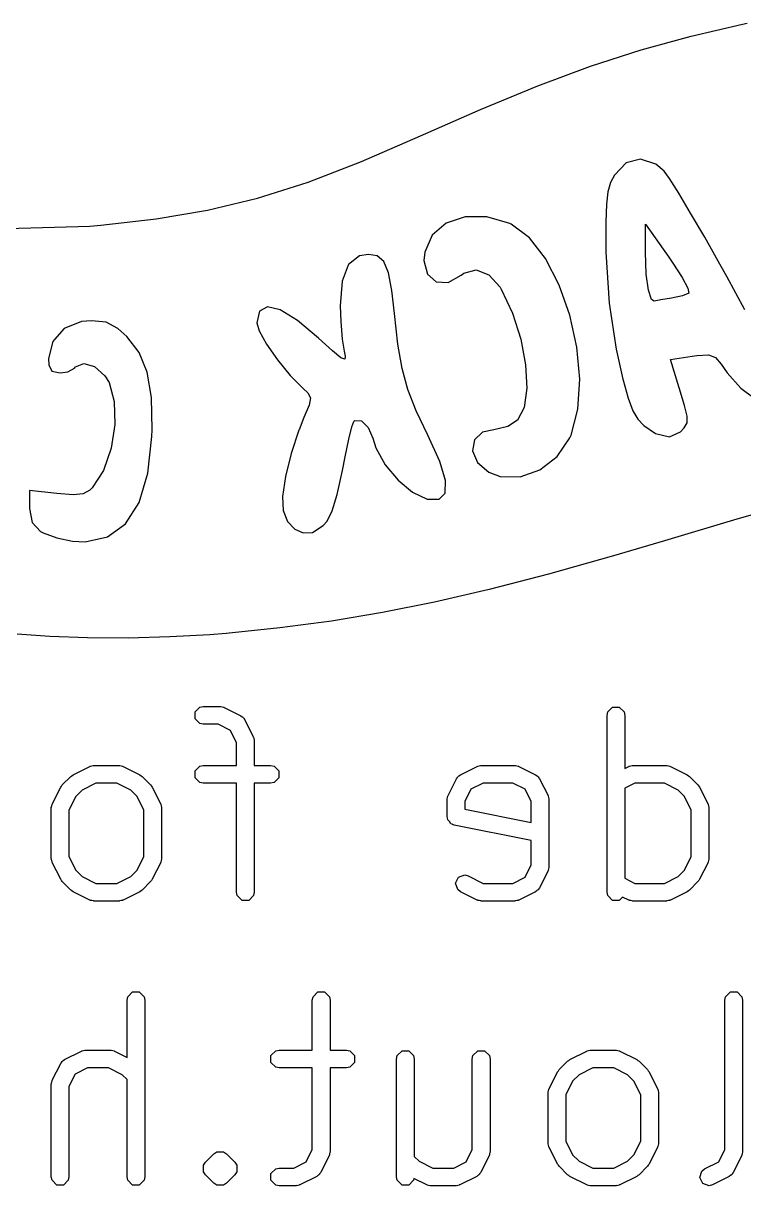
# Model space of a CAD drawing. Header units: inches. Extents: x 5.12 to 6.16, y -3.97 to -1.88.
# Drawn here: x 5.7255 to 5.8859, y -3.9733 to -3.7145 of the extents above; entities that cross this region are included whole.
import ezdxf

# ---------------------------------------------------------------- set-up
doc = ezdxf.new("R2010")
doc.units = ezdxf.units.IN
doc.header["$MEASUREMENT"] = 0
doc.layers.add('B.Silkscreen', color=31, linetype='CONTINUOUS', true_color=0xe8b2a7)

msp = doc.modelspace()

# ---------------------------------------------------------------- linework, layer by layer
at = {"layer": 'B.Silkscreen', "linetype": 'CONTINUOUS'}
for p, q in [((5.87421, -3.71736), (5.88566, -3.71472)), ((5.88566, -3.71472), (5.88666, -3.71452)), ((5.86307, -3.72042), (5.87421, -3.71736)), ((5.85182, -3.72407), (5.86307, -3.72042)), ((5.84004, -3.72844), (5.85182, -3.72407)), ((5.82731, -3.73369), (5.84004, -3.72844)), ((5.81393, -3.73962), (5.82731, -3.73369)), ((5.80083, -3.74532), (5.81393, -3.73962)), ((5.86297, -3.74478), (5.85977, -3.7456)), ((5.86632, -3.74589), (5.86297, -3.74478)), ((5.78891, -3.74988), (5.80083, -3.74532)), ((5.85977, -3.7456), (5.85714, -3.74831)), ((5.8682, -3.74746), (5.86632, -3.74589)), ((5.86941, -3.74912), (5.8682, -3.74746)), ((5.77764, -3.75343), (5.78891, -3.74988)), ((5.85627, -3.75), (5.85567, -3.75205)), ((5.85714, -3.74831), (5.85627, -3.75)), ((5.87144, -3.75233), (5.86941, -3.74912)), ((5.85567, -3.75205), (5.85533, -3.75482)), ((5.8741, -3.75679), (5.87144, -3.75233)), ((5.76654, -3.75612), (5.77764, -3.75343)), ((5.85533, -3.75482), (5.85519, -3.75878)), ((5.75509, -3.75809), (5.76654, -3.75612)), ((5.82389, -3.75763), (5.8197, -3.75903)), ((5.82873, -3.75761), (5.82389, -3.75763)), ((5.83383, -3.75913), (5.82873, -3.75761)), ((5.87723, -3.76218), (5.8741, -3.75679)), ((5.72196, -3.76019), (5.74035, -3.75967)), ((5.74035, -3.75967), (5.74278, -3.75947)), ((5.74278, -3.75947), (5.75509, -3.75809)), ((5.8197, -3.75903), (5.81657, -3.7617)), ((5.83412, -3.75926), (5.83383, -3.75913)), ((5.83819, -3.76226), (5.83412, -3.75926)), ((5.85519, -3.75878), (5.85521, -3.76439)), ((5.86405, -3.76552), (5.86403, -3.75926)), ((5.86403, -3.75926), (5.86923, -3.76657)), ((5.81657, -3.7617), (5.8149, -3.76551)), ((5.84181, -3.76691), (5.83819, -3.76226)), ((5.88062, -3.76819), (5.87723, -3.76218)), ((5.8149, -3.76551), (5.81473, -3.76734)), ((5.85521, -3.76439), (5.85523, -3.76545)), ((5.85523, -3.76545), (5.85593, -3.77687)), ((5.86422, -3.77036), (5.86405, -3.76552)), ((5.80035, -3.7663), (5.79791, -3.76822)), ((5.80236, -3.76598), (5.80035, -3.7663)), ((5.80434, -3.76633), (5.80236, -3.76598)), ((5.80578, -3.76758), (5.80434, -3.76633)), ((5.80682, -3.77005), (5.80578, -3.76758)), ((5.81473, -3.76734), (5.8155, -3.77037)), ((5.84485, -3.77281), (5.84181, -3.76691)), ((5.86923, -3.76657), (5.87016, -3.76792)), ((5.87016, -3.76792), (5.8722, -3.77111)), ((5.79785, -3.76836), (5.79649, -3.77191)), ((5.79791, -3.76822), (5.79785, -3.76836)), ((5.8076, -3.77404), (5.80682, -3.77005)), ((5.8155, -3.77037), (5.81742, -3.77211)), ((5.82008, -3.77227), (5.82303, -3.7706)), ((5.82303, -3.7706), (5.82363, -3.77013)), ((5.82363, -3.77013), (5.82637, -3.76939)), ((5.82637, -3.76939), (5.8292, -3.7705)), ((5.8292, -3.7705), (5.83166, -3.77331)), ((5.8647, -3.77397), (5.86422, -3.77036)), ((5.88214, -3.77093), (5.88062, -3.76819)), ((5.79649, -3.77191), (5.79607, -3.77743)), ((5.81742, -3.77211), (5.82008, -3.77227)), ((5.83166, -3.77331), (5.83192, -3.77375)), ((5.84721, -3.77953), (5.84485, -3.77281)), ((5.8722, -3.77111), (5.87346, -3.77348)), ((5.88617, -3.77833), (5.88214, -3.77093)), ((5.80818, -3.77917), (5.8076, -3.77404)), ((5.83192, -3.77375), (5.83444, -3.7791)), ((5.8654, -3.77602), (5.8647, -3.77397)), ((5.86983, -3.77576), (5.86743, -3.77612)), ((5.87231, -3.77522), (5.86983, -3.77576)), ((5.87371, -3.7746), (5.87231, -3.77522)), ((5.87346, -3.77348), (5.87371, -3.7746)), ((5.7799, -3.77762), (5.77814, -3.77859)), ((5.78274, -3.77833), (5.7799, -3.77762)), ((5.78656, -3.78067), (5.78274, -3.77833)), ((5.79607, -3.77743), (5.79619, -3.78095)), ((5.85593, -3.77687), (5.85751, -3.78707)), ((5.866, -3.77637), (5.8654, -3.77602)), ((5.86743, -3.77612), (5.866, -3.77637)), ((5.73849, -3.78094), (5.73465, -3.78251)), ((5.74067, -3.78074), (5.73849, -3.78094)), ((5.74395, -3.7811), (5.74067, -3.78074)), ((5.74656, -3.78246), (5.74395, -3.7811)), ((5.77814, -3.77859), (5.77753, -3.78124)), ((5.79126, -3.78462), (5.78656, -3.78067)), ((5.79619, -3.78095), (5.79651, -3.78483)), ((5.80893, -3.78596), (5.80818, -3.77917)), ((5.83444, -3.7791), (5.83627, -3.78486)), ((5.84876, -3.78665), (5.84721, -3.77953)), ((5.73465, -3.78251), (5.73243, -3.78496)), ((5.74854, -3.78424), (5.74656, -3.78246)), ((5.77753, -3.78124), (5.77802, -3.78296)), ((5.77802, -3.78296), (5.77966, -3.78595)), ((5.73207, -3.78536), (5.73112, -3.78914)), ((5.73243, -3.78496), (5.73207, -3.78536)), ((5.7513, -3.78781), (5.74854, -3.78424)), ((5.77966, -3.78595), (5.7821, -3.78945)), ((5.79437, -3.78746), (5.79126, -3.78462)), ((5.79651, -3.78483), (5.79693, -3.78751)), ((5.80985, -3.79135), (5.80893, -3.78596)), ((5.83627, -3.78486), (5.83736, -3.79057)), ((5.7531, -3.79221), (5.7513, -3.78781)), ((5.79622, -3.78899), (5.79437, -3.78746)), ((5.79693, -3.78751), (5.79717, -3.78861)), ((5.79717, -3.78861), (5.79707, -3.78932)), ((5.8494, -3.79375), (5.84876, -3.78665)), ((5.85751, -3.78707), (5.85779, -3.78838)), ((5.85779, -3.78838), (5.85902, -3.79375)), ((5.86959, -3.78938), (5.87444, -3.78865)), ((5.87444, -3.78865), (5.87545, -3.78851)), ((5.87545, -3.78851), (5.8781, -3.78834)), ((5.8781, -3.78834), (5.87966, -3.7889)), ((5.73112, -3.78914), (5.73118, -3.79054)), ((5.73118, -3.79054), (5.73186, -3.792)), ((5.73547, -3.79211), (5.73692, -3.79129)), ((5.73692, -3.79129), (5.73714, -3.791)), ((5.73714, -3.791), (5.73898, -3.79024)), ((5.73898, -3.79024), (5.74137, -3.79097)), ((5.74137, -3.79097), (5.7437, -3.79302)), ((5.7821, -3.78945), (5.78495, -3.79293)), ((5.79707, -3.78932), (5.79622, -3.78899)), ((5.81114, -3.79605), (5.80985, -3.79135)), ((5.83736, -3.79057), (5.83764, -3.79579)), ((5.87156, -3.7957), (5.86959, -3.78938)), ((5.87966, -3.7889), (5.88088, -3.7904)), ((5.88088, -3.7904), (5.8822, -3.79231)), ((5.73186, -3.792), (5.7337, -3.79235)), ((5.7337, -3.79235), (5.73547, -3.79211)), ((5.7437, -3.79302), (5.74462, -3.79452)), ((5.75404, -3.79783), (5.7531, -3.79221)), ((5.78495, -3.79293), (5.78784, -3.79585)), ((5.849, -3.80042), (5.8494, -3.79375)), ((5.85902, -3.79375), (5.85908, -3.79401)), ((5.85908, -3.79401), (5.86017, -3.79802)), ((5.8822, -3.79231), (5.88527, -3.79578)), ((5.74462, -3.79452), (5.74577, -3.79874)), ((5.78784, -3.79585), (5.78884, -3.7968)), ((5.813, -3.80078), (5.81114, -3.79605)), ((5.83764, -3.79579), (5.83706, -3.80005)), ((5.87274, -3.7996), (5.87156, -3.7957)), ((5.88527, -3.79578), (5.88817, -3.79788)), ((5.74577, -3.79874), (5.7459, -3.80382)), ((5.75421, -3.805), (5.75404, -3.79783)), ((5.78884, -3.7968), (5.78946, -3.79793)), ((5.78946, -3.79793), (5.78917, -3.79952)), ((5.86017, -3.79802), (5.8612, -3.80078)), ((5.78917, -3.79952), (5.788, -3.8023)), ((5.8156, -3.80625), (5.813, -3.80078)), ((5.83706, -3.80005), (5.83555, -3.8029)), ((5.84746, -3.80622), (5.849, -3.80042)), ((5.8612, -3.80078), (5.86232, -3.80267)), ((5.87332, -3.80203), (5.87274, -3.7996)), ((5.7459, -3.80382), (5.74508, -3.80913)), ((5.788, -3.8023), (5.78691, -3.805)), ((5.798, -3.80713), (5.79868, -3.80434)), ((5.79868, -3.80434), (5.79908, -3.80315)), ((5.79908, -3.80315), (5.7993, -3.80297)), ((5.7993, -3.80297), (5.80078, -3.80304)), ((5.80078, -3.80304), (5.80231, -3.80451)), ((5.83336, -3.8043), (5.83031, -3.80501)), ((5.83555, -3.8029), (5.83336, -3.8043)), ((5.86232, -3.80267), (5.86365, -3.80409)), ((5.86365, -3.80409), (5.86629, -3.80589)), ((5.87269, -3.80459), (5.8733, -3.80351)), ((5.8733, -3.80351), (5.87332, -3.80203)), ((5.75327, -3.81472), (5.75416, -3.80653)), ((5.75416, -3.80653), (5.75421, -3.805)), ((5.78686, -3.80512), (5.78516, -3.81032)), ((5.78691, -3.805), (5.78686, -3.80512)), ((5.80231, -3.80451), (5.80333, -3.80691)), ((5.80333, -3.80691), (5.80399, -3.80901)), ((5.81561, -3.80626), (5.8156, -3.80625)), ((5.81824, -3.81207), (5.81561, -3.80626)), ((5.82777, -3.80555), (5.82597, -3.80729)), ((5.83031, -3.80501), (5.82777, -3.80555)), ((5.84438, -3.81097), (5.84719, -3.80683)), ((5.84719, -3.80683), (5.84746, -3.80622)), ((5.86629, -3.80589), (5.86937, -3.8066)), ((5.86937, -3.8066), (5.87183, -3.80549)), ((5.87183, -3.80549), (5.87269, -3.80459)), ((5.74508, -3.80913), (5.74338, -3.81406)), ((5.79715, -3.81107), (5.798, -3.80713)), ((5.80399, -3.80901), (5.80608, -3.81283)), ((5.82597, -3.80729), (5.82556, -3.80973)), ((5.78516, -3.81032), (5.78391, -3.81544)), ((5.79655, -3.81408), (5.79715, -3.81107)), ((5.81951, -3.81633), (5.81824, -3.81207)), ((5.82556, -3.80973), (5.82661, -3.8123)), ((5.84052, -3.81392), (5.84438, -3.81097)), ((5.74338, -3.81406), (5.74087, -3.81797)), ((5.75131, -3.8212), (5.75327, -3.81472)), ((5.7954, -3.81944), (5.79655, -3.81408)), ((5.80608, -3.81283), (5.80895, -3.81627)), ((5.82661, -3.8123), (5.82918, -3.81448)), ((5.82918, -3.81448), (5.83166, -3.81539)), ((5.83611, -3.81547), (5.84052, -3.81392)), ((5.78391, -3.81544), (5.78326, -3.81987)), ((5.80895, -3.81627), (5.8122, -3.81894)), ((5.81943, -3.81912), (5.81951, -3.81633)), ((5.83166, -3.81539), (5.83611, -3.81547)), ((5.733, -3.81922), (5.7269, -3.81851)), ((5.7269, -3.81851), (5.7269, -3.82228)), ((5.73664, -3.81953), (5.733, -3.81922)), ((5.73888, -3.81932), (5.73664, -3.81953)), ((5.74035, -3.81848), (5.73888, -3.81932)), ((5.74087, -3.81797), (5.74035, -3.81848)), ((5.78326, -3.81987), (5.78335, -3.823)), ((5.79432, -3.82307), (5.7954, -3.81944)), ((5.8122, -3.81894), (5.8154, -3.82047)), ((5.81813, -3.82045), (5.81943, -3.81912)), ((5.7269, -3.82228), (5.7269, -3.82256)), ((5.74831, -3.82593), (5.75131, -3.8212)), ((5.8154, -3.82047), (5.81813, -3.82045)), ((5.89878, -3.82082), (5.88441, -3.82494)), ((5.7269, -3.82256), (5.72749, -3.82565)), ((5.78335, -3.823), (5.78435, -3.82542)), ((5.79317, -3.82535), (5.79432, -3.82307)), ((5.88441, -3.82494), (5.86825, -3.82974)), ((5.72749, -3.82565), (5.72934, -3.82765)), ((5.72934, -3.82765), (5.72996, -3.828)), ((5.7443, -3.82888), (5.74831, -3.82593)), ((5.78435, -3.82542), (5.78599, -3.82717)), ((5.78599, -3.82717), (5.78786, -3.82799)), ((5.78988, -3.82791), (5.79225, -3.82636)), ((5.79225, -3.82636), (5.79317, -3.82535)), ((5.72996, -3.828), (5.73296, -3.82911)), ((5.73296, -3.82911), (5.73646, -3.82985)), ((5.73646, -3.82985), (5.7393, -3.82999)), ((5.7393, -3.82999), (5.7443, -3.82888)), ((5.78786, -3.82799), (5.78988, -3.82791)), ((5.86825, -3.82974), (5.85695, -3.83308)), ((5.85695, -3.83308), (5.84245, -3.83716)), ((5.84245, -3.83716), (5.82927, -3.84058)), ((5.82927, -3.84058), (5.81706, -3.84341)), ((5.80547, -3.84573), (5.79411, -3.84761)), ((5.81706, -3.84341), (5.80547, -3.84573)), ((5.79411, -3.84761), (5.78263, -3.84913)), ((5.73141, -3.85107), (5.72412, -3.85054)), ((5.76706, -3.85066), (5.75814, -3.85115)), ((5.77068, -3.85036), (5.76706, -3.85066)), ((5.78263, -3.84913), (5.77068, -3.85036)), ((5.73983, -3.85136), (5.73141, -3.85107)), ((5.7489, -3.85139), (5.73983, -3.85136)), ((5.75814, -3.85115), (5.7489, -3.85139)), ((5.76378, -3.86785), (5.76484, -3.86678)), ((5.76378, -3.86935), (5.76378, -3.86785)), ((5.76484, -3.86678), (5.7656, -3.86663)), ((5.7656, -3.86663), (5.76934, -3.86663)), ((5.76934, -3.86663), (5.76944, -3.86665)), ((5.76944, -3.86665), (5.76948, -3.86664)), ((5.76948, -3.86664), (5.76979, -3.86672)), ((5.76979, -3.86672), (5.7701, -3.86678)), ((5.7701, -3.86678), (5.77013, -3.86681)), ((5.77013, -3.86681), (5.77022, -3.86684)), ((5.77022, -3.86684), (5.77397, -3.86872)), ((5.77397, -3.86872), (5.77428, -3.86896)), ((5.77428, -3.86896), (5.77438, -3.86899)), ((5.77438, -3.86899), (5.77447, -3.8691)), ((5.77447, -3.8691), (5.77458, -3.86919)), ((5.85549, -3.8686), (5.85564, -3.86785)), ((5.85549, -3.90797), (5.85549, -3.8686)), ((5.85564, -3.86785), (5.85671, -3.86678)), ((5.85671, -3.86678), (5.85821, -3.86678)), ((5.85821, -3.86678), (5.85928, -3.86785)), ((5.85928, -3.86785), (5.85943, -3.8686)), ((5.85943, -3.8686), (5.85943, -3.88041)), ((5.76484, -3.87042), (5.76378, -3.86935)), ((5.7656, -3.87057), (5.76484, -3.87042)), ((5.76888, -3.87057), (5.7656, -3.87057)), ((5.77163, -3.87194), (5.76888, -3.87057)), ((5.77458, -3.86919), (5.77461, -3.86929)), ((5.77461, -3.86929), (5.77485, -3.8696)), ((5.77485, -3.8696), (5.77673, -3.87335)), ((5.773, -3.87469), (5.77163, -3.87194)), ((5.77673, -3.87335), (5.77676, -3.87344)), ((5.77676, -3.87344), (5.77679, -3.87347)), ((5.77679, -3.87347), (5.77685, -3.87378)), ((5.77685, -3.87378), (5.77693, -3.87409)), ((5.77693, -3.87409), (5.77692, -3.87413)), ((5.77692, -3.87413), (5.77694, -3.87423)), ((5.77694, -3.87423), (5.77694, -3.87976)), ((5.773, -3.87976), (5.773, -3.87469)), ((5.73608, -3.88221), (5.73634, -3.88203)), ((5.73634, -3.88203), (5.73659, -3.88184)), ((5.73659, -3.88184), (5.74034, -3.87996)), ((5.74034, -3.87996), (5.74044, -3.87994)), ((5.74044, -3.87994), (5.74047, -3.87991)), ((5.74047, -3.87991), (5.74078, -3.87984)), ((5.74078, -3.87984), (5.74108, -3.87976)), ((5.74108, -3.87976), (5.74113, -3.87978)), ((5.74113, -3.87978), (5.74122, -3.87976)), ((5.74122, -3.87976), (5.74685, -3.87976)), ((5.74685, -3.87976), (5.74694, -3.87978)), ((5.74694, -3.87978), (5.74699, -3.87976)), ((5.74699, -3.87976), (5.74729, -3.87984)), ((5.74729, -3.87984), (5.7476, -3.87991)), ((5.7476, -3.87991), (5.74763, -3.87994)), ((5.74763, -3.87994), (5.74773, -3.87996)), ((5.74773, -3.87996), (5.75148, -3.88184)), ((5.75148, -3.88184), (5.75173, -3.88203)), ((5.75173, -3.88203), (5.75199, -3.88221)), ((5.76378, -3.88097), (5.76484, -3.87991)), ((5.76378, -3.88248), (5.76378, -3.88097)), ((5.76484, -3.87991), (5.7656, -3.87976)), ((5.7656, -3.87976), (5.773, -3.87976)), ((5.77694, -3.87976), (5.78059, -3.87976)), ((5.78059, -3.87976), (5.78135, -3.87991)), ((5.78135, -3.87991), (5.78241, -3.88097)), ((5.78241, -3.88097), (5.78241, -3.88248)), ((5.82252, -3.88208), (5.82283, -3.88184)), ((5.82283, -3.88184), (5.82658, -3.87996)), ((5.82658, -3.87996), (5.82668, -3.87994)), ((5.82668, -3.87994), (5.82671, -3.87991)), ((5.82671, -3.87991), (5.82702, -3.87984)), ((5.82702, -3.87984), (5.82732, -3.87976)), ((5.82732, -3.87976), (5.82737, -3.87978)), ((5.82737, -3.87978), (5.82746, -3.87976)), ((5.82746, -3.87976), (5.83496, -3.87976)), ((5.83496, -3.87976), (5.83506, -3.87978)), ((5.83506, -3.87978), (5.8351, -3.87976)), ((5.8351, -3.87976), (5.83541, -3.87984)), ((5.83541, -3.87984), (5.83571, -3.87991)), ((5.83571, -3.87991), (5.83575, -3.87994)), ((5.83575, -3.87994), (5.83584, -3.87996)), ((5.83584, -3.87996), (5.83959, -3.88184)), ((5.83959, -3.88184), (5.8399, -3.88208)), ((5.85943, -3.88041), (5.86033, -3.87996)), ((5.86033, -3.87996), (5.86042, -3.87994)), ((5.86042, -3.87994), (5.86045, -3.87991)), ((5.86045, -3.87991), (5.86076, -3.87984)), ((5.86076, -3.87984), (5.86107, -3.87976)), ((5.86107, -3.87976), (5.86111, -3.87978)), ((5.86111, -3.87978), (5.86121, -3.87976)), ((5.86121, -3.87976), (5.86871, -3.87976)), ((5.86871, -3.87976), (5.8688, -3.87978)), ((5.8688, -3.87978), (5.86885, -3.87976)), ((5.86885, -3.87976), (5.86915, -3.87984)), ((5.86915, -3.87984), (5.86946, -3.87991)), ((5.86946, -3.87991), (5.86949, -3.87994)), ((5.86949, -3.87994), (5.86959, -3.87996)), ((5.86959, -3.87996), (5.87334, -3.88184)), ((5.87334, -3.88184), (5.87359, -3.88203)), ((5.87359, -3.88203), (5.87385, -3.88221)), ((5.73196, -3.88834), (5.73384, -3.88459)), ((5.73384, -3.88459), (5.73403, -3.88434)), ((5.73403, -3.88434), (5.73421, -3.88408)), ((5.73421, -3.88408), (5.73608, -3.88221)), ((5.74169, -3.88369), (5.73864, -3.88522)), ((5.74638, -3.88369), (5.74169, -3.88369)), ((5.74943, -3.88522), (5.74638, -3.88369)), ((5.75199, -3.88221), (5.75386, -3.88408)), ((5.75386, -3.88408), (5.75404, -3.88434)), ((5.75404, -3.88434), (5.75423, -3.88459)), ((5.75423, -3.88459), (5.75611, -3.88834)), ((5.76484, -3.88354), (5.76378, -3.88248)), ((5.7656, -3.88369), (5.76484, -3.88354)), ((5.773, -3.88369), (5.7656, -3.88369)), ((5.773, -3.90797), (5.773, -3.88369)), ((5.78059, -3.88369), (5.77694, -3.88369)), ((5.77694, -3.88369), (5.77694, -3.90797)), ((5.78135, -3.88354), (5.78059, -3.88369)), ((5.78241, -3.88248), (5.78135, -3.88354)), ((5.82008, -3.88647), (5.82195, -3.88272)), ((5.82195, -3.88272), (5.82219, -3.88241)), ((5.82219, -3.88241), (5.82223, -3.88231)), ((5.82223, -3.88231), (5.82234, -3.88222)), ((5.82234, -3.88222), (5.82242, -3.88211)), ((5.82242, -3.88211), (5.82252, -3.88208)), ((5.82793, -3.88369), (5.82518, -3.88507)), ((5.8345, -3.88369), (5.82793, -3.88369)), ((5.83724, -3.88507), (5.8345, -3.88369)), ((5.8399, -3.88208), (5.84, -3.88211)), ((5.84, -3.88211), (5.84009, -3.88222)), ((5.84009, -3.88222), (5.8402, -3.88231)), ((5.8402, -3.88231), (5.84023, -3.88241)), ((5.84023, -3.88241), (5.84047, -3.88272)), ((5.84047, -3.88272), (5.84235, -3.88647)), ((5.86167, -3.88369), (5.85943, -3.88482)), ((5.86824, -3.88369), (5.86167, -3.88369)), ((5.87129, -3.88522), (5.86824, -3.88369)), ((5.87385, -3.88221), (5.87572, -3.88408)), ((5.87572, -3.88408), (5.8759, -3.88434)), ((5.8759, -3.88434), (5.87609, -3.88459)), ((5.87609, -3.88459), (5.87797, -3.88834)), ((5.73722, -3.88664), (5.73569, -3.88969)), ((5.73864, -3.88522), (5.73722, -3.88664)), ((5.75085, -3.88664), (5.74943, -3.88522)), ((5.75238, -3.88969), (5.75085, -3.88664)), ((5.81987, -3.88721), (5.81996, -3.88691)), ((5.81989, -3.88725), (5.81987, -3.88721)), ((5.81996, -3.88691), (5.82002, -3.8866)), ((5.82002, -3.8866), (5.82005, -3.88656)), ((5.82005, -3.88656), (5.82008, -3.88647)), ((5.82518, -3.88507), (5.82381, -3.88781)), ((5.83862, -3.88781), (5.83724, -3.88507)), ((5.84235, -3.88647), (5.84237, -3.88656)), ((5.84237, -3.88656), (5.8424, -3.8866)), ((5.8424, -3.8866), (5.84247, -3.88691)), ((5.84247, -3.88691), (5.84255, -3.88721)), ((5.84255, -3.88721), (5.84253, -3.88725)), ((5.85943, -3.88482), (5.85943, -3.90488)), ((5.87271, -3.88664), (5.87129, -3.88522)), ((5.87424, -3.88969), (5.87271, -3.88664)), ((5.73176, -3.88908), (5.73184, -3.88878)), ((5.73177, -3.88913), (5.73176, -3.88908)), ((5.73176, -3.88922), (5.73177, -3.88913)), ((5.73176, -3.90047), (5.73176, -3.88922)), ((5.73184, -3.88878), (5.73191, -3.88847)), ((5.73191, -3.88847), (5.73194, -3.88844)), ((5.73194, -3.88844), (5.73196, -3.88834)), ((5.73569, -3.88969), (5.73569, -3.90001)), ((5.75238, -3.90001), (5.75238, -3.88969)), ((5.75611, -3.88834), (5.75613, -3.88844)), ((5.75613, -3.88844), (5.75617, -3.88847)), ((5.75617, -3.88847), (5.75623, -3.88878)), ((5.75623, -3.88878), (5.75631, -3.88908)), ((5.75631, -3.88908), (5.7563, -3.88913)), ((5.7563, -3.88913), (5.75631, -3.88922)), ((5.75631, -3.88922), (5.75631, -3.90047)), ((5.81987, -3.88735), (5.81989, -3.88725)), ((5.81987, -3.8911), (5.81987, -3.88735)), ((5.82381, -3.88781), (5.82381, -3.88948)), ((5.82381, -3.88948), (5.83862, -3.89245)), ((5.83862, -3.89245), (5.83862, -3.88781)), ((5.84253, -3.88725), (5.84255, -3.88735)), ((5.84255, -3.88735), (5.84255, -3.90235)), ((5.87424, -3.90001), (5.87424, -3.88969)), ((5.87797, -3.88834), (5.87799, -3.88844)), ((5.87799, -3.88844), (5.87802, -3.88847)), ((5.87802, -3.88847), (5.87809, -3.88878)), ((5.87809, -3.88878), (5.87817, -3.88908)), ((5.87817, -3.88908), (5.87816, -3.88913)), ((5.87816, -3.88913), (5.87817, -3.88922)), ((5.87817, -3.88922), (5.87817, -3.90047)), ((5.81993, -3.89138), (5.81987, -3.8911)), ((5.81991, -3.89148), (5.81993, -3.89138)), ((5.81996, -3.89156), (5.81991, -3.89148)), ((5.82002, -3.89185), (5.81996, -3.89156)), ((5.82042, -3.89226), (5.82002, -3.89185)), ((5.82074, -3.89273), (5.82042, -3.89226)), ((5.82101, -3.89285), (5.82074, -3.89273)), ((5.82108, -3.89292), (5.82101, -3.89285)), ((5.82118, -3.89292), (5.82108, -3.89292)), ((5.82145, -3.89303), (5.82118, -3.89292)), ((5.83862, -3.89646), (5.82145, -3.89303)), ((5.83862, -3.90188), (5.83862, -3.89646)), ((5.73569, -3.90001), (5.73722, -3.90306)), ((5.75085, -3.90306), (5.75238, -3.90001)), ((5.87271, -3.90306), (5.87424, -3.90001)), ((5.73177, -3.90057), (5.73176, -3.90047)), ((5.73176, -3.90061), (5.73177, -3.90057)), ((5.73184, -3.90092), (5.73176, -3.90061)), ((5.73191, -3.90123), (5.73184, -3.90092)), ((5.73194, -3.90126), (5.73191, -3.90123)), ((5.73196, -3.90135), (5.73194, -3.90126)), ((5.73384, -3.9051), (5.73196, -3.90135)), ((5.75611, -3.90135), (5.75423, -3.9051)), ((5.75613, -3.90126), (5.75611, -3.90135)), ((5.75617, -3.90123), (5.75613, -3.90126)), ((5.75623, -3.90092), (5.75617, -3.90123)), ((5.75631, -3.90061), (5.75623, -3.90092)), ((5.75631, -3.90047), (5.7563, -3.90057)), ((5.7563, -3.90057), (5.75631, -3.90061)), ((5.83724, -3.90463), (5.83862, -3.90188)), ((5.84255, -3.90249), (5.84247, -3.90279)), ((5.84255, -3.90235), (5.84253, -3.90244)), ((5.84253, -3.90244), (5.84255, -3.90249)), ((5.87797, -3.90135), (5.87609, -3.9051)), ((5.87799, -3.90126), (5.87797, -3.90135)), ((5.87802, -3.90123), (5.87799, -3.90126)), ((5.87809, -3.90092), (5.87802, -3.90123)), ((5.87817, -3.90061), (5.87809, -3.90092)), ((5.87817, -3.90047), (5.87816, -3.90057)), ((5.87816, -3.90057), (5.87817, -3.90061)), ((5.73403, -3.90535), (5.73384, -3.9051)), ((5.73722, -3.90306), (5.73864, -3.90448)), ((5.73864, -3.90448), (5.74169, -3.906)), ((5.74638, -3.906), (5.74943, -3.90448)), ((5.74943, -3.90448), (5.75085, -3.90306)), ((5.75423, -3.9051), (5.75404, -3.90535)), ((5.82175, -3.90596), (5.82242, -3.90461)), ((5.82242, -3.90461), (5.82385, -3.90413)), ((5.82385, -3.90413), (5.82459, -3.90434)), ((5.82459, -3.90434), (5.82793, -3.906)), ((5.8345, -3.906), (5.83724, -3.90463)), ((5.84235, -3.90323), (5.84047, -3.90698)), ((5.84237, -3.90313), (5.84235, -3.90323)), ((5.8424, -3.9031), (5.84237, -3.90313)), ((5.84247, -3.90279), (5.8424, -3.9031)), ((5.85943, -3.90488), (5.86167, -3.906)), ((5.86824, -3.906), (5.87129, -3.90448)), ((5.87129, -3.90448), (5.87271, -3.90306)), ((5.87609, -3.9051), (5.8759, -3.90535)), ((5.73421, -3.90561), (5.73403, -3.90535)), ((5.73608, -3.90749), (5.73421, -3.90561)), ((5.73634, -3.90766), (5.73608, -3.90749)), ((5.73659, -3.90786), (5.73634, -3.90766)), ((5.74034, -3.90973), (5.73659, -3.90786)), ((5.74169, -3.906), (5.74638, -3.906)), ((5.75148, -3.90786), (5.74773, -3.90973)), ((5.75173, -3.90766), (5.75148, -3.90786)), ((5.75199, -3.90749), (5.75173, -3.90766)), ((5.75386, -3.90561), (5.75199, -3.90749)), ((5.75404, -3.90535), (5.75386, -3.90561)), ((5.82223, -3.90739), (5.82175, -3.90596)), ((5.82283, -3.90786), (5.82223, -3.90739)), ((5.82658, -3.90973), (5.82283, -3.90786)), ((5.82793, -3.906), (5.8345, -3.906)), ((5.83959, -3.90786), (5.83584, -3.90973)), ((5.8399, -3.90762), (5.83959, -3.90786)), ((5.84, -3.90758), (5.8399, -3.90762)), ((5.84009, -3.90747), (5.84, -3.90758)), ((5.8402, -3.90739), (5.84009, -3.90747)), ((5.84023, -3.90729), (5.8402, -3.90739)), ((5.84047, -3.90698), (5.84023, -3.90729)), ((5.86167, -3.906), (5.86824, -3.906)), ((5.87334, -3.90786), (5.86959, -3.90973)), ((5.87359, -3.90766), (5.87334, -3.90786)), ((5.87385, -3.90749), (5.87359, -3.90766)), ((5.87572, -3.90561), (5.87385, -3.90749)), ((5.8759, -3.90535), (5.87572, -3.90561)), ((5.74044, -3.90976), (5.74034, -3.90973)), ((5.74047, -3.90979), (5.74044, -3.90976)), ((5.74078, -3.90985), (5.74047, -3.90979)), ((5.74108, -3.90993), (5.74078, -3.90985)), ((5.74113, -3.90992), (5.74108, -3.90993)), ((5.74122, -3.90994), (5.74113, -3.90992)), ((5.74685, -3.90994), (5.74122, -3.90994)), ((5.74694, -3.90992), (5.74685, -3.90994)), ((5.74699, -3.90993), (5.74694, -3.90992)), ((5.74729, -3.90985), (5.74699, -3.90993)), ((5.7476, -3.90979), (5.74729, -3.90985)), ((5.74763, -3.90976), (5.7476, -3.90979)), ((5.74773, -3.90973), (5.74763, -3.90976)), ((5.77315, -3.90872), (5.773, -3.90797)), ((5.77422, -3.90979), (5.77315, -3.90872)), ((5.77572, -3.90979), (5.77422, -3.90979)), ((5.77679, -3.90872), (5.77572, -3.90979)), ((5.77694, -3.90797), (5.77679, -3.90872)), ((5.82668, -3.90976), (5.82658, -3.90973)), ((5.82671, -3.90979), (5.82668, -3.90976)), ((5.82702, -3.90985), (5.82671, -3.90979)), ((5.82732, -3.90993), (5.82702, -3.90985)), ((5.82737, -3.90992), (5.82732, -3.90993)), ((5.82746, -3.90994), (5.82737, -3.90992)), ((5.83496, -3.90994), (5.82746, -3.90994)), ((5.83506, -3.90992), (5.83496, -3.90994)), ((5.8351, -3.90993), (5.83506, -3.90992)), ((5.83541, -3.90985), (5.8351, -3.90993)), ((5.83571, -3.90979), (5.83541, -3.90985)), ((5.83575, -3.90976), (5.83571, -3.90979)), ((5.83584, -3.90973), (5.83575, -3.90976)), ((5.85564, -3.90872), (5.85549, -3.90797)), ((5.85671, -3.90979), (5.85564, -3.90872)), ((5.85821, -3.90979), (5.85671, -3.90979)), ((5.85896, -3.90905), (5.85821, -3.90979)), ((5.86033, -3.90973), (5.85896, -3.90905)), ((5.86042, -3.90976), (5.86033, -3.90973)), ((5.86045, -3.90979), (5.86042, -3.90976)), ((5.86076, -3.90985), (5.86045, -3.90979)), ((5.86107, -3.90993), (5.86076, -3.90985)), ((5.86111, -3.90992), (5.86107, -3.90993)), ((5.86121, -3.90994), (5.86111, -3.90992)), ((5.86871, -3.90994), (5.86121, -3.90994)), ((5.8688, -3.90992), (5.86871, -3.90994)), ((5.86885, -3.90993), (5.8688, -3.90992)), ((5.86915, -3.90985), (5.86885, -3.90993)), ((5.86946, -3.90979), (5.86915, -3.90985)), ((5.86949, -3.90976), (5.86946, -3.90979)), ((5.86959, -3.90973), (5.86949, -3.90976)), ((5.74878, -3.93123), (5.74984, -3.93017)), ((5.74984, -3.93017), (5.75135, -3.93017)), ((5.75135, -3.93017), (5.75242, -3.93123)), ((5.79002, -3.93123), (5.79109, -3.93017)), ((5.79109, -3.93017), (5.7926, -3.93017)), ((5.7926, -3.93017), (5.79366, -3.93123)), ((5.88189, -3.93123), (5.88295, -3.93017)), ((5.88295, -3.93017), (5.88446, -3.93017)), ((5.88446, -3.93017), (5.88552, -3.93123)), ((5.74863, -3.93199), (5.74878, -3.93123)), ((5.74863, -3.94474), (5.74863, -3.93199)), ((5.75242, -3.93123), (5.75257, -3.93199)), ((5.75257, -3.93199), (5.75257, -3.97136)), ((5.78987, -3.93199), (5.79002, -3.93123)), ((5.78987, -3.94314), (5.78987, -3.93199)), ((5.79366, -3.93123), (5.79381, -3.93199)), ((5.79381, -3.93199), (5.79381, -3.94314)), ((5.88174, -3.93199), (5.88189, -3.93123)), ((5.88174, -3.96527), (5.88174, -3.93199)), ((5.88552, -3.93123), (5.88567, -3.93199)), ((5.88567, -3.93199), (5.88567, -3.96573)), ((5.73472, -3.94522), (5.73847, -3.94335)), ((5.73847, -3.94335), (5.73856, -3.94332)), ((5.73856, -3.94332), (5.7386, -3.94329)), ((5.7386, -3.94329), (5.7389, -3.94323)), ((5.7389, -3.94323), (5.73921, -3.94314)), ((5.73921, -3.94314), (5.73925, -3.94316)), ((5.73925, -3.94316), (5.73935, -3.94314)), ((5.73935, -3.94314), (5.74497, -3.94314)), ((5.74497, -3.94314), (5.74507, -3.94316)), ((5.74507, -3.94316), (5.74511, -3.94314)), ((5.74511, -3.94314), (5.74542, -3.94323)), ((5.74542, -3.94323), (5.74573, -3.94329)), ((5.74573, -3.94329), (5.74576, -3.94332)), ((5.74576, -3.94332), (5.74585, -3.94335)), ((5.74585, -3.94335), (5.74863, -3.94474)), ((5.78065, -3.94436), (5.78171, -3.94329)), ((5.78171, -3.94329), (5.78247, -3.94314)), ((5.78247, -3.94314), (5.78987, -3.94314)), ((5.79381, -3.94314), (5.79747, -3.94314)), ((5.79747, -3.94314), (5.79822, -3.94329)), ((5.79822, -3.94329), (5.79928, -3.94436)), ((5.80877, -3.94436), (5.80984, -3.94329)), ((5.80984, -3.94329), (5.81134, -3.94329)), ((5.81134, -3.94329), (5.81241, -3.94436)), ((5.82564, -3.94436), (5.82671, -3.94329)), ((5.82671, -3.94329), (5.82822, -3.94329)), ((5.82822, -3.94329), (5.82928, -3.94436)), ((5.8472, -3.94522), (5.85095, -3.94335)), ((5.85095, -3.94335), (5.85105, -3.94332)), ((5.85105, -3.94332), (5.85108, -3.94329)), ((5.85108, -3.94329), (5.85139, -3.94323)), ((5.85139, -3.94323), (5.85169, -3.94314)), ((5.85169, -3.94314), (5.85174, -3.94316)), ((5.85174, -3.94316), (5.85183, -3.94314)), ((5.85183, -3.94314), (5.85746, -3.94314)), ((5.85746, -3.94314), (5.85756, -3.94316)), ((5.85756, -3.94316), (5.8576, -3.94314)), ((5.8576, -3.94314), (5.8579, -3.94323)), ((5.8579, -3.94323), (5.85821, -3.94329)), ((5.85821, -3.94329), (5.85824, -3.94332)), ((5.85824, -3.94332), (5.85834, -3.94335)), ((5.85834, -3.94335), (5.86209, -3.94522)), ((5.73196, -3.94985), (5.73384, -3.9461)), ((5.73384, -3.9461), (5.73408, -3.94579)), ((5.73408, -3.94579), (5.73411, -3.94569)), ((5.73411, -3.94569), (5.73422, -3.94561)), ((5.73422, -3.94561), (5.73431, -3.9455)), ((5.73431, -3.9455), (5.73441, -3.94546)), ((5.73441, -3.94546), (5.73472, -3.94522)), ((5.78065, -3.94586), (5.78065, -3.94436)), ((5.78171, -3.94693), (5.78065, -3.94586)), ((5.79928, -3.94586), (5.79822, -3.94693)), ((5.79928, -3.94436), (5.79928, -3.94586)), ((5.80862, -3.94511), (5.80877, -3.94436)), ((5.80862, -3.97136), (5.80862, -3.94511)), ((5.81241, -3.94436), (5.81256, -3.94511)), ((5.81256, -3.94511), (5.81256, -3.96679)), ((5.82549, -3.94511), (5.82564, -3.94436)), ((5.82549, -3.96527), (5.82549, -3.94511)), ((5.82928, -3.94436), (5.82943, -3.94511)), ((5.82943, -3.94511), (5.82943, -3.96573)), ((5.84482, -3.94747), (5.84669, -3.94559)), ((5.84669, -3.94559), (5.84696, -3.94542)), ((5.84696, -3.94542), (5.8472, -3.94522)), ((5.86209, -3.94522), (5.86234, -3.94542)), ((5.86234, -3.94542), (5.8626, -3.94559)), ((5.8626, -3.94559), (5.86447, -3.94747)), ((5.73707, -3.94845), (5.73569, -3.9512)), ((5.73981, -3.94708), (5.73707, -3.94845)), ((5.74451, -3.94708), (5.73981, -3.94708)), ((5.74756, -3.9486), (5.74451, -3.94708)), ((5.74863, -3.94967), (5.74756, -3.9486)), ((5.78247, -3.94708), (5.78171, -3.94693)), ((5.78987, -3.94708), (5.78247, -3.94708)), ((5.78987, -3.96527), (5.78987, -3.94708)), ((5.79747, -3.94708), (5.79381, -3.94708)), ((5.79381, -3.94708), (5.79381, -3.96573)), ((5.79822, -3.94693), (5.79747, -3.94708)), ((5.84257, -3.95173), (5.84445, -3.94798)), ((5.84445, -3.94798), (5.84464, -3.94773)), ((5.84464, -3.94773), (5.84482, -3.94747)), ((5.84925, -3.9486), (5.84783, -3.95002)), ((5.8523, -3.94708), (5.84925, -3.9486)), ((5.85699, -3.94708), (5.8523, -3.94708)), ((5.86004, -3.9486), (5.85699, -3.94708)), ((5.86146, -3.95002), (5.86004, -3.9486)), ((5.86447, -3.94747), (5.86465, -3.94773)), ((5.86465, -3.94773), (5.86484, -3.94798)), ((5.86484, -3.94798), (5.86672, -3.95173)), ((5.73176, -3.95059), (5.73184, -3.95029)), ((5.73177, -3.95064), (5.73176, -3.95059)), ((5.73176, -3.95073), (5.73177, -3.95064)), ((5.73176, -3.97136), (5.73176, -3.95073)), ((5.73184, -3.95029), (5.73191, -3.94998)), ((5.73191, -3.94998), (5.73194, -3.94995)), ((5.73194, -3.94995), (5.73196, -3.94985)), ((5.73569, -3.9512), (5.73569, -3.97136)), ((5.74863, -3.97136), (5.74863, -3.94967)), ((5.84245, -3.95216), (5.84252, -3.95185)), ((5.84252, -3.95185), (5.84255, -3.95182)), ((5.84255, -3.95182), (5.84257, -3.95173)), ((5.84783, -3.95002), (5.8463, -3.95307)), ((5.86299, -3.95307), (5.86146, -3.95002)), ((5.86672, -3.95173), (5.86674, -3.95182)), ((5.86674, -3.95182), (5.86678, -3.95185)), ((5.86678, -3.95185), (5.86684, -3.95216)), ((5.84237, -3.95247), (5.84245, -3.95216)), ((5.84239, -3.95251), (5.84237, -3.95247)), ((5.84237, -3.95261), (5.84239, -3.95251)), ((5.84237, -3.96386), (5.84237, -3.95261)), ((5.8463, -3.95307), (5.8463, -3.96339)), ((5.86299, -3.96339), (5.86299, -3.95307)), ((5.86684, -3.95216), (5.86692, -3.95247)), ((5.86692, -3.95247), (5.86691, -3.95251)), ((5.86691, -3.95251), (5.86693, -3.95261)), ((5.86693, -3.95261), (5.86693, -3.96386)), ((5.84239, -3.96395), (5.84237, -3.96386)), ((5.84237, -3.964), (5.84239, -3.96395)), ((5.84245, -3.9643), (5.84237, -3.964)), ((5.84252, -3.96461), (5.84245, -3.9643)), ((5.84255, -3.96464), (5.84252, -3.96461)), ((5.84257, -3.96474), (5.84255, -3.96464)), ((5.84445, -3.96849), (5.84257, -3.96474)), ((5.8463, -3.96339), (5.84783, -3.96644)), ((5.86146, -3.96644), (5.86299, -3.96339)), ((5.86672, -3.96474), (5.86484, -3.96849)), ((5.86674, -3.96464), (5.86672, -3.96474)), ((5.86678, -3.96461), (5.86674, -3.96464)), ((5.86684, -3.9643), (5.86678, -3.96461)), ((5.86692, -3.964), (5.86684, -3.9643)), ((5.86693, -3.96386), (5.86691, -3.96395)), ((5.86691, -3.96395), (5.86692, -3.964)), ((5.76608, -3.96809), (5.76795, -3.96621)), ((5.76795, -3.96621), (5.76859, -3.96579)), ((5.76859, -3.96579), (5.7701, -3.96579)), ((5.7701, -3.96579), (5.7701, -3.96579)), ((5.7701, -3.96579), (5.77074, -3.96621)), ((5.77074, -3.96621), (5.77261, -3.96809)), ((5.7885, -3.96801), (5.78987, -3.96527)), ((5.7936, -3.96661), (5.79173, -3.97036)), ((5.79363, -3.96652), (5.7936, -3.96661)), ((5.79366, -3.96648), (5.79363, -3.96652)), ((5.79372, -3.96617), (5.79366, -3.96648)), ((5.79381, -3.96587), (5.79372, -3.96617)), ((5.79381, -3.96573), (5.79379, -3.96583)), ((5.79379, -3.96583), (5.79381, -3.96587)), ((5.81256, -3.96679), (5.81363, -3.96786)), ((5.82412, -3.96801), (5.82549, -3.96527)), ((5.82922, -3.96661), (5.82735, -3.97036)), ((5.82925, -3.96652), (5.82922, -3.96661)), ((5.82928, -3.96648), (5.82925, -3.96652)), ((5.82934, -3.96617), (5.82928, -3.96648)), ((5.82943, -3.96587), (5.82934, -3.96617)), ((5.82943, -3.96573), (5.82941, -3.96583)), ((5.82941, -3.96583), (5.82943, -3.96587)), ((5.84783, -3.96644), (5.84925, -3.96786)), ((5.86004, -3.96786), (5.86146, -3.96644)), ((5.88036, -3.96801), (5.88174, -3.96527)), ((5.88547, -3.96661), (5.88359, -3.97036)), ((5.88549, -3.96652), (5.88547, -3.96661)), ((5.88552, -3.96648), (5.88549, -3.96652)), ((5.88559, -3.96617), (5.88552, -3.96648)), ((5.88567, -3.96587), (5.88559, -3.96617)), ((5.88567, -3.96573), (5.88565, -3.96583)), ((5.88565, -3.96583), (5.88567, -3.96587)), ((5.76565, -3.96873), (5.76608, -3.96809)), ((5.76565, -3.97023), (5.76565, -3.96873)), ((5.77261, -3.96809), (5.77304, -3.96873)), ((5.77304, -3.96873), (5.77304, -3.97023)), ((5.78065, -3.9706), (5.78171, -3.96954)), ((5.78171, -3.96954), (5.78247, -3.96939)), ((5.78247, -3.96939), (5.78575, -3.96939)), ((5.78575, -3.96939), (5.7885, -3.96801)), ((5.81363, -3.96786), (5.81668, -3.96939)), ((5.81668, -3.96939), (5.82137, -3.96939)), ((5.82137, -3.96939), (5.82412, -3.96801)), ((5.84464, -3.96874), (5.84445, -3.96849)), ((5.84482, -3.969), (5.84464, -3.96874)), ((5.84669, -3.97087), (5.84482, -3.969)), ((5.84925, -3.96786), (5.8523, -3.96939)), ((5.8523, -3.96939), (5.85699, -3.96939)), ((5.85699, -3.96939), (5.86004, -3.96786)), ((5.86447, -3.969), (5.8626, -3.97087)), ((5.86465, -3.96874), (5.86447, -3.969)), ((5.86484, -3.96849), (5.86465, -3.96874)), ((5.87659, -3.97007), (5.8772, -3.96959)), ((5.8772, -3.96959), (5.88036, -3.96801)), ((5.73191, -3.97211), (5.73176, -3.97136)), ((5.73297, -3.97317), (5.73191, -3.97211)), ((5.73554, -3.97211), (5.73448, -3.97317)), ((5.73569, -3.97136), (5.73554, -3.97211)), ((5.74878, -3.97211), (5.74863, -3.97136)), ((5.74984, -3.97317), (5.74878, -3.97211)), ((5.75242, -3.97211), (5.75135, -3.97317)), ((5.75257, -3.97136), (5.75242, -3.97211)), ((5.76608, -3.97087), (5.76565, -3.97023)), ((5.76565, -3.97023), (5.76565, -3.97023)), ((5.76795, -3.97275), (5.76608, -3.97087)), ((5.77261, -3.97087), (5.77074, -3.97275)), ((5.77304, -3.97023), (5.77261, -3.97087)), ((5.78065, -3.97211), (5.78065, -3.9706)), ((5.78171, -3.97317), (5.78065, -3.97211)), ((5.79085, -3.97124), (5.7871, -3.97312)), ((5.79116, -3.971), (5.79085, -3.97124)), ((5.79126, -3.97097), (5.79116, -3.971)), ((5.79134, -3.97086), (5.79126, -3.97097)), ((5.79145, -3.97077), (5.79134, -3.97086)), ((5.79149, -3.97067), (5.79145, -3.97077)), ((5.79173, -3.97036), (5.79149, -3.97067)), ((5.80877, -3.97211), (5.80862, -3.97136)), ((5.80984, -3.97317), (5.80877, -3.97211)), ((5.81241, -3.97211), (5.81134, -3.97317)), ((5.81249, -3.97169), (5.81241, -3.97211)), ((5.81533, -3.97312), (5.81249, -3.97169)), ((5.82647, -3.97124), (5.82272, -3.97312)), ((5.82678, -3.971), (5.82647, -3.97124)), ((5.82688, -3.97097), (5.82678, -3.971)), ((5.82696, -3.97086), (5.82688, -3.97097)), ((5.82707, -3.97077), (5.82696, -3.97086)), ((5.82711, -3.97067), (5.82707, -3.97077)), ((5.82735, -3.97036), (5.82711, -3.97067)), ((5.84696, -3.97105), (5.84669, -3.97087)), ((5.8472, -3.97124), (5.84696, -3.97105)), ((5.85095, -3.97312), (5.8472, -3.97124)), ((5.86209, -3.97124), (5.85834, -3.97312)), ((5.86234, -3.97105), (5.86209, -3.97124)), ((5.8626, -3.97087), (5.86234, -3.97105)), ((5.87612, -3.97149), (5.87659, -3.97007)), ((5.87679, -3.97284), (5.87612, -3.97149)), ((5.88271, -3.97124), (5.87896, -3.97312)), ((5.88302, -3.971), (5.88271, -3.97124)), ((5.88312, -3.97097), (5.88302, -3.971)), ((5.88321, -3.97086), (5.88312, -3.97097)), ((5.88332, -3.97077), (5.88321, -3.97086)), ((5.88335, -3.97067), (5.88332, -3.97077)), ((5.88359, -3.97036), (5.88335, -3.97067)), ((5.73448, -3.97317), (5.73297, -3.97317)), ((5.75135, -3.97317), (5.74984, -3.97317)), ((5.76859, -3.97317), (5.76795, -3.97275)), ((5.7701, -3.97317), (5.76859, -3.97317)), ((5.76859, -3.97317), (5.76859, -3.97317)), ((5.77074, -3.97275), (5.7701, -3.97317)), ((5.78247, -3.97332), (5.78171, -3.97317)), ((5.78622, -3.97332), (5.78247, -3.97332)), ((5.78631, -3.9733), (5.78622, -3.97332)), ((5.78636, -3.97332), (5.78631, -3.9733)), ((5.78666, -3.97324), (5.78636, -3.97332)), ((5.78697, -3.97317), (5.78666, -3.97324)), ((5.787, -3.97314), (5.78697, -3.97317)), ((5.7871, -3.97312), (5.787, -3.97314)), ((5.81134, -3.97317), (5.80984, -3.97317)), ((5.81543, -3.97314), (5.81533, -3.97312)), ((5.81546, -3.97317), (5.81543, -3.97314)), ((5.81577, -3.97324), (5.81546, -3.97317)), ((5.81607, -3.97332), (5.81577, -3.97324)), ((5.81612, -3.9733), (5.81607, -3.97332)), ((5.81621, -3.97332), (5.81612, -3.9733)), ((5.82184, -3.97332), (5.81621, -3.97332)), ((5.82193, -3.9733), (5.82184, -3.97332)), ((5.82198, -3.97332), (5.82193, -3.9733)), ((5.82228, -3.97324), (5.82198, -3.97332)), ((5.82259, -3.97317), (5.82228, -3.97324)), ((5.82262, -3.97314), (5.82259, -3.97317)), ((5.82272, -3.97312), (5.82262, -3.97314)), ((5.85105, -3.97314), (5.85095, -3.97312)), ((5.85108, -3.97317), (5.85105, -3.97314)), ((5.85139, -3.97324), (5.85108, -3.97317)), ((5.85169, -3.97332), (5.85139, -3.97324)), ((5.85174, -3.9733), (5.85169, -3.97332)), ((5.85183, -3.97332), (5.85174, -3.9733)), ((5.85746, -3.97332), (5.85183, -3.97332)), ((5.85756, -3.9733), (5.85746, -3.97332)), ((5.8576, -3.97332), (5.85756, -3.9733)), ((5.8579, -3.97324), (5.8576, -3.97332)), ((5.85821, -3.97317), (5.8579, -3.97324)), ((5.85824, -3.97314), (5.85821, -3.97317)), ((5.85834, -3.97312), (5.85824, -3.97314)), ((5.87822, -3.97332), (5.87679, -3.97284)), ((5.87896, -3.97312), (5.87822, -3.97332))]:
    msp.add_line(p, q, dxfattribs=at)

doc.saveas('drawing.dxf')
